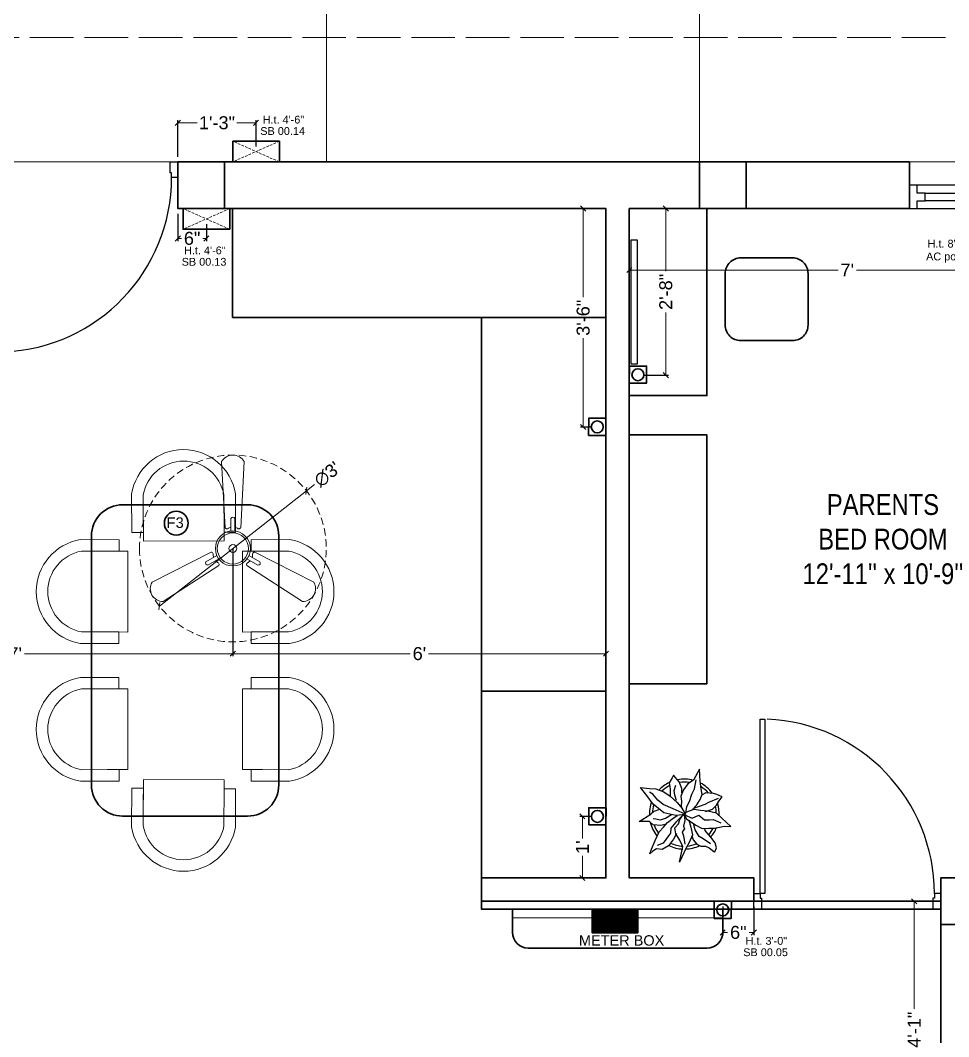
# Model space of a CAD drawing. Header units: millimetres. Extents: x 56222 to 3066687, y -650199 to -121287.
# Drawn here: x 147628.5 to 147807.4, y -178236 to -178040.1 of the extents above; entities that cross this region are included whole.
import ezdxf

# ---------------------------------------------------------------- set-up
doc = ezdxf.new("R2010")
doc.units = ezdxf.units.MM
doc.header["$MEASUREMENT"] = 0
doc.header["$PDMODE"] = 35
for name, pattern in [('ACAD_ISO02W100', [15, 12, -3]), ('DASHED', [0.75, 0.5, -0.25]), ('DASHED2', [0.375, 0.25, -0.125])]:
    doc.linetypes.add(name, pattern=pattern)
doc.layers.get('Defpoints').update_dxf_attribs({"color": 220})
for name, color, linetype in [('AR DOOR', 40, 'Continuous'), ('AR ELE-5', 134, 'Continuous'), ('str coll', 6, 'Continuous')]:
    doc.layers.add(name, color=color, linetype=linetype)
for name, color, linetype, lineweight in [('COLUMN', 1, 'Continuous', 30), ('dim05', 1, 'Continuous', 13), ('el', 7, 'Continuous', 20), ('ELEC-wires', 1, 'DASHED2', 13), ('Electrical', 84, 'Continuous', 30), ('FIRST FLOOR ( TEXT )', 7, 'Continuous', 9), ('FURNITURE', 32, 'Continuous', 9), ('GROUND FLOOR', 7, 'Continuous', 9), ('GROUND FLOOR  ( PLINE )', 251, 'Continuous', 30), ('wall', 7, 'Continuous', 30), ('XX~SLAB ( BEAM )~ ( DIM )', 7, 'Continuous', 9)]:
    doc.layers.add(name, color=color, linetype=linetype, lineweight=lineweight)
doc.layers.add('PDF_INT-ELEC SWITCH BOARD', color=7, linetype='Continuous', true_color=0x00751d)
doc.layers.add('XX~SLAB ( PLINE )', color=251, linetype='Continuous', plot=False)
doc.styles.add('Arial', font='arial.ttf')
doc.styles.add('KATHA', font='swissc.ttf')
doc.styles.get("Standard").update_dxf_attribs({"font": 'arial.ttf', "height": 6})
doc.dimstyles.new('ISO-25', dxfattribs={"dimtxt": 2.5, "dimasz": 1, "dimexe": 0.5, "dimexo": 1, "dimtad": 0, "dimdec": 1, "dimlunit": 4, "dimtxsty": 'Standard', "dimblk": 'OBLIQUE', "dimcen": 2.5, "dimclrd": 1, "dimclre": 1, "dimclrt": 5, "dimadec": 0, "dimazin": 0, "dimtfac": 1, "dimtdec": 1, "dimtmove": 0, "dimatfit": 3, "dimfxl": 1, "dimlwd": -1, "dimarcsym": 0})

# ---------------------------------------------------------------- blocks, each defined once
blk = doc.blocks.new('*U150')
for points in [[(-40, 0), (0, 0), (0, 30), (10, 30), (10, 100), (-40, 100)], [(1160, 0), (1120, 0), (1120, 30), (1110, 30), (1110, 100), (1160, 100)], [(0, 0), (0, -1120), (30, -1120), (30, 0)]]:
    blk.add_lwpolyline(points, close=True)
at = {"layer": 'AR ELE-5', "linetype": 'ByBlock', "ltscale": 15}
blk.add_arc((-1.6, 0.7), 1121.6, 272.37301, 359.96526, dxfattribs=at)
blk = doc.blocks.new('SD DSD')
at = {"layer": 'FURNITURE'}
for p, q in [((3348486.7, -514623.32), (3348486.68, -514619.42)), ((3348502.23, -514619.34), (3348502.25, -514623.25)), ((3348486.7, -514623.32), (3348502.25, -514623.25)), ((3348483.69, -514625.26), (3348479.79, -514625.25)), ((3348483.69, -514625.26), (3348483.66, -514640.81)), ((3348505.76, -514625.26), (3348509.66, -514625.25)), ((3348505.76, -514625.26), (3348505.79, -514640.81)), ((3348479.75, -514640.8), (3348483.66, -514640.81)), ((3348509.7, -514640.8), (3348505.79, -514640.81)), ((3348479.75, -514651.77), (3348483.66, -514651.76)), ((3348483.69, -514667.31), (3348483.66, -514651.76)), ((3348505.76, -514667.31), (3348505.79, -514651.76)), ((3348509.7, -514651.77), (3348505.79, -514651.76)), ((3348483.69, -514667.31), (3348479.79, -514667.32)), ((3348505.76, -514667.31), (3348509.66, -514667.32)), ((3348486.7, -514669.25), (3348486.68, -514673.16)), ((3348486.7, -514669.25), (3348502.25, -514669.32)), ((3348502.23, -514673.23), (3348502.25, -514669.32))]:
    blk.add_line(p, q, dxfattribs=at)
at = {"layer": 'FURNITURE', "flags": 128}
for points in [[(3348502.23, -514621.56), (3348504.46, -514621.55), (3348504.42, -514614.17, 0.853613), (3348484.42, -514614.22), (3348484.46, -514621.65), (3348486.68, -514621.64)], [(3348502.22, -514619.34), (3348502.23, -514621.56), (3348502.2, -514614.36, 0.835758), (3348486.65, -514614.39), (3348486.67, -514619.42), (3348486.68, -514621.64)], [(3348481.97, -514640.8), (3348481.97, -514643.02), (3348474.58, -514643.01, -0.853613), (3348474.58, -514623.01), (3348482.01, -514623.02), (3348482.01, -514625.25)], [(3348507.48, -514640.8), (3348507.48, -514643.02), (3348514.87, -514643.01, 0.853613), (3348514.87, -514623.01), (3348507.44, -514623.02), (3348507.44, -514625.25)], [(3348479.75, -514640.79), (3348481.97, -514640.8), (3348474.77, -514640.78, -0.835758), (3348474.76, -514625.23), (3348479.79, -514625.24), (3348482.01, -514625.25)], [(3348509.7, -514640.79), (3348507.48, -514640.8), (3348514.68, -514640.78, 0.835758), (3348514.69, -514625.23), (3348509.66, -514625.24), (3348507.44, -514625.25)], [(3348481.97, -514651.77), (3348481.97, -514649.55), (3348474.58, -514649.57, 0.853613), (3348474.58, -514669.57), (3348482.01, -514669.55), (3348482.01, -514667.32)], [(3348507.48, -514651.77), (3348507.48, -514649.55), (3348514.87, -514649.57, -0.853613), (3348514.87, -514669.57), (3348507.44, -514669.55), (3348507.44, -514667.32)], [(3348479.75, -514651.78), (3348481.97, -514651.77), (3348474.77, -514651.79, 0.835758), (3348474.76, -514667.34), (3348479.79, -514667.33), (3348482.01, -514667.33)], [(3348509.7, -514651.78), (3348507.48, -514651.77), (3348514.68, -514651.79, -0.835758), (3348514.69, -514667.34), (3348509.66, -514667.33), (3348507.44, -514667.33)], [(3348502.23, -514671.01), (3348504.46, -514671.02), (3348504.42, -514678.4, -0.853613), (3348484.42, -514678.36), (3348484.46, -514670.92), (3348486.68, -514670.93)], [(3348502.22, -514673.23), (3348502.23, -514671.01), (3348502.2, -514678.21, -0.835758), (3348486.65, -514678.18), (3348486.67, -514673.16), (3348486.68, -514670.93)]]:
    blk.add_lwpolyline(points, format="xyb", dxfattribs=at)
at = {"layer": 'FURNITURE', "lineweight": 30}
blk.add_lwpolyline([(3348506.78, -514676.29), (3348482.68, -514676.29, -0.414214), (3348476.68, -514670.29), (3348476.68, -514622.29, -0.414214), (3348482.68, -514616.29), (3348506.78, -514616.29, -0.414214), (3348512.78, -514622.29), (3348512.78, -514670.29, -0.414214)], format="xyb", close=True, dxfattribs=at)
blk = doc.blocks.new('ARPLS010')
at = {"linetype": 'ByBlock'}
for p, q in [((0.121, 0.605), (-0.013, 0.459)), ((0.179, 0.666), (0.121, 0.605)), ((0.174, 0.573), (0.179, 0.666)), ((-0.278, 0.467), (-0.295, 0.42)), ((-0.248, 0.54), (-0.278, 0.467)), ((-0.182, 0.493), (-0.248, 0.54)), ((-0.222, 0.484), (-0.164, 0.347)), ((-0.125, 0.459), (-0.182, 0.493)), ((-0.072, 0.404), (-0.125, 0.459)), ((-0.013, 0.459), (-0.044, 0.336)), ((0.077, 0.412), (0.091, 0.447)), ((0.091, 0.447), (0.125, 0.522)), ((0.2, 0.432), (0.174, 0.573)), ((0.409, 0.44), (0.33, 0.38)), ((0.484, 0.459), (0.409, 0.44)), ((0.542, 0.434), (0.484, 0.459)), ((-0.295, 0.42), (-0.302, 0.309)), ((-0.302, 0.309), (-0.276, 0.258)), ((-0.164, 0.347), (-0.139, 0.295)), ((-0.139, 0.295), (-0.08, 0.131)), ((-0.038, 0.302), (-0.072, 0.404)), ((-0.044, 0.336), (-0.049, 0.232)), ((0.082, 0.358), (0.077, 0.412)), ((0.08, 0.288), (0.082, 0.358)), ((0.203, 0.352), (0.2, 0.432)), ((0.204, 0.254), (0.203, 0.352)), ((0.252, 0.313), (0.216, 0.287)), ((0.33, 0.38), (0.252, 0.313)), ((0.425, 0.373), (0.356, 0.269)), ((0.459, 0.303), (0.485, 0.354)), ((0.459, 0.236), (0.459, 0.303)), ((0.485, 0.354), (0.533, 0.42)), ((0.533, 0.42), (0.542, 0.434)), ((-0.469, 0.226), (-0.643, 0.216)), ((-0.643, 0.216), (-0.485, 0.134)), ((-0.359, 0.148), (-0.49, 0.172)), ((-0.362, 0.24), (-0.469, 0.226)), ((-0.278, 0.254), (-0.362, 0.24)), ((-0.287, 0.106), (-0.359, 0.148)), ((-0.21, 0.227), (-0.278, 0.254)), ((-0.132, 0.18), (-0.21, 0.227)), ((-0.063, 0.111), (-0.132, 0.18)), ((-0.049, 0.232), (-0.065, 0.135)), ((0.015, 0.209), (0.08, 0.288)), ((0.056, 0.114), (0.015, 0.209)), ((0.068, 0.032), (0.16, 0.165)), ((0.227, 0.157), (0.132, 0.131)), ((0.16, 0.165), (0.204, 0.254)), ((0.318, 0.213), (0.227, 0.157)), ((0.356, 0.269), (0.318, 0.213)), ((0.368, 0.128), (0.432, 0.176)), ((0.432, 0.176), (0.459, 0.236)), ((-0.485, 0.134), (-0.433, 0.051)), ((-0.433, 0.051), (-0.349, -0.011)), ((-0.18, 0.073), (-0.287, 0.106)), ((-0.111, 0.036), (-0.18, 0.073)), ((-0.013, 0.022), (-0.111, 0.036)), ((-0.084, -0.034), (0.007, 0.018)), ((0.003, 0.011), (-0.076, -0.16)), ((-0.065, 0.135), (-0.024, 0.018)), ((-0.024, 0.018), (0.009, 0.005)), ((0.006, -0.002), (0.068, 0.032)), ((0.007, 0.018), (0.02, -0.121)), ((0.009, 0.005), (0.056, 0.114)), ((0.017, -0.002), (0.091, 0.009)), ((0.088, 0.065), (0.187, 0.091)), ((0.091, 0.009), (0.173, -0.011)), ((0.173, -0.011), (0.212, 0.004)), ((0.187, 0.091), (0.297, 0.116)), ((0.212, 0.004), (0.252, -0.03)), ((0.297, 0.116), (0.408, 0.071)), ((0.309, 0.109), (0.368, 0.128)), ((0.309, -0.01), (0.43, 0.006)), ((0.408, 0.071), (0.482, 0.024)), ((0.482, 0.024), (0.689, -0.072)), ((-0.464, -0.073), (-0.558, -0.152)), ((-0.366, -0.036), (-0.464, -0.073)), ((-0.336, -0.142), (-0.413, -0.121)), ((-0.306, -0.033), (-0.366, -0.036)), ((-0.349, -0.011), (-0.256, -0.05)), ((-0.269, -0.135), (-0.336, -0.142)), ((-0.193, -0.113), (-0.269, -0.135)), ((-0.259, -0.2), (-0.168, -0.1)), ((-0.256, -0.05), (-0.185, -0.038)), ((-0.185, -0.038), (-0.114, -0.046)), ((-0.168, -0.1), (-0.084, -0.034)), ((-0.114, -0.046), (-0.093, -0.036)), ((0.02, -0.121), (-0.017, -0.291)), ((0.01, -0.014), (0.017, -0.002)), ((0.078, -0.064), (0.01, -0.014)), ((0.016, -0.023), (0.116, -0.122)), ((0.07, -0.179), (0.018, -0.1)), ((0.138, -0.083), (0.078, -0.064)), ((0.116, -0.122), (0.201, -0.195)), ((0.197, -0.135), (0.138, -0.083)), ((0.283, -0.123), (0.197, -0.135)), ((0.252, -0.03), (0.309, -0.01)), ((0.277, -0.114), (0.357, -0.156)), ((0.37, -0.064), (0.283, -0.123)), ((0.462, -0.021), (0.37, -0.064)), ((0.689, -0.072), (0.462, -0.021)), ((-0.558, -0.152), (-0.517, -0.172)), ((-0.517, -0.172), (-0.447, -0.216)), ((-0.447, -0.216), (-0.363, -0.202)), ((-0.363, -0.202), (-0.263, -0.2)), ((-0.363, -0.408), (-0.318, -0.29)), ((-0.318, -0.29), (-0.259, -0.2)), ((-0.076, -0.16), (-0.138, -0.304)), ((0.059, -0.27), (0.005, -0.185)), ((0.08, -0.342), (0.059, -0.27)), ((0.121, -0.239), (0.07, -0.179)), ((0.184, -0.299), (0.121, -0.239)), ((0.141, -0.261), (0.16, -0.336)), ((0.201, -0.195), (0.272, -0.198)), ((0.272, -0.198), (0.311, -0.225)), ((0.311, -0.225), (0.415, -0.304)), ((0.357, -0.156), (0.455, -0.226)), ((0.455, -0.226), (0.503, -0.317)), ((-0.368, -0.496), (-0.363, -0.408)), ((-0.199, -0.38), (-0.287, -0.45)), ((-0.138, -0.304), (-0.199, -0.38)), ((-0.017, -0.291), (-0.141, -0.446)), ((-0.042, -0.432), (-0.071, -0.352)), ((0.002, -0.48), (-0.042, -0.432)), ((0.064, -0.446), (0.066, -0.407)), ((0.066, -0.407), (0.08, -0.342)), ((0.16, -0.336), (0.15, -0.445)), ((0.252, -0.362), (0.184, -0.299)), ((0.376, -0.416), (0.252, -0.362)), ((0.502, -0.472), (0.376, -0.416)), ((0.415, -0.304), (0.447, -0.388)), ((0.503, -0.317), (0.494, -0.398)), ((0.494, -0.398), (0.528, -0.452)), ((-0.382, -0.625), (-0.368, -0.496)), ((-0.269, -0.533), (-0.382, -0.625)), ((-0.287, -0.45), (-0.314, -0.498)), ((-0.141, -0.446), (-0.269, -0.533)), ((0.104, -0.646), (0.002, -0.48)), ((0.106, -0.5), (0.104, -0.646)), ((0.15, -0.445), (0.106, -0.5)), ((0.567, -0.494), (0.502, -0.472)), ((0.528, -0.452), (0.567, -0.494))]:
    blk.add_line(p, q, dxfattribs=at)
for radius, start, end in [(0.5, 87.2367, 107.9154), (0.458, 91.6596, 104.0784), (0.5, 49.0791, 67.0324), (0.5, 126.2799, 152.7042), (0.458, 130.7647, 148.9789), (0.458, 49.8461, 63.9764), (0.458, 5.0517, 21.9108), (0.5, 1.3782, 25.7565), (0.5, 164.9216, 191.0302), (0.458, 169.9629, 188.6517), (0.458, 334.5625, 357.1532), (0.5, 333.6991, 357.5577), (0.5, 205.1623, 226.3204), (0.458, 207.232, 224.0819), (0.5, 283.5324, 308.8712), (0.458, 289.266, 306.1107), (0.5, 249.553, 272.4234), (0.458, 252.8522, 267.711)]:
    blk.add_arc((0, 0), radius, start, end, dxfattribs=at)
blk = doc.blocks.new('*U20')
for points in [[(0, 0), (0, 1120), (30, 1120), (30, 0)], [(-40, 0), (0, 0), (0, -30), (10, -30), (10, -100), (-40, -100)], [(1160, 0), (1120, 0), (1120, -30), (1110, -30), (1110, -100), (1160, -100)]]:
    blk.add_lwpolyline(points, close=True)
at = {"layer": 'AR ELE-5', "linetype": 'ByBlock', "ltscale": 15}
blk.add_arc((-1.6, -0.7), 1121.6, 0.03474, 87.62699, dxfattribs=at)
blk = doc.blocks.new('6616')
at = {"color": 242, "linetype": 'DASHED', "true_color": 0xcd2027}
for p, q in [((386784.79, -36915.77), (386775.78, -36911.78)), ((386784.79, -36911.78), (386775.78, -36915.77))]:
    blk.add_line(p, q, dxfattribs=at)
at = {"layer": 'ELEC-wires', "color": 5, "linetype": 'ByBlock', "lineweight": 30, "ltscale": 4}
blk.add_lwpolyline([(386775.78, -36911.78), (386784.79, -36911.78), (386784.79, -36915.77), (386775.78, -36915.77)], close=True, dxfattribs=at)
blk = doc.blocks.new('fan')
at = {"layer": 'Electrical', "lineweight": 15, "ltscale": 20}
for p, q in [((3300835.29, -509900.78), (3300836.47, -509923.43)), ((3300841.81, -509923.43), (3300842.99, -509900.78)), ((3300838.47, -509924.57), (3300838.47, -509920.25)), ((3300839.81, -509920.28), (3300839.81, -509924.57)), ((3300831.66, -509931.77), (3300811.45, -509942.07)), ((3300866.83, -509942.07), (3300846.62, -509931.77)), ((3300829.93, -509935.08), (3300833.64, -509932.93)), ((3300834.31, -509934.09), (3300830.57, -509936.25)), ((3300847.68, -509936.23), (3300843.97, -509934.09)), ((3300844.64, -509932.93), (3300848.38, -509935.09)), ((3300815.3, -509948.74), (3300834.33, -509936.39)), ((3300843.95, -509936.39), (3300862.98, -509948.74))]:
    blk.add_line(p, q, dxfattribs=at)
at = {"layer": 'Electrical', "linetype": 'DASHED', "lineweight": 15, "ltscale": 5}
blk.add_circle((3300839.14, -509930.53), 32, dxfattribs=at)
at = {"layer": 'Electrical', "lineweight": 15, "ltscale": 20}
for centre, major_axis, start_param, end_param in [((3300839.14, -509902.94), (3.12, 3.12), -0.272136, 1.842967), ((3300839.13, -509920.5), (0.501, 0.501), -0.465536, 1.983618), ((3300839.14, -509930.53), (4.24, -4.24), 3.14161, 9.424795), ((3300839.14, -509930.53), (3.77, -3.77), 1.749190548672175e-05, 6.283202799085073), ((3300837.1, -509923.08), (0.51, 0.51), 2.863014, 4.257784), ((3300839.14, -509926.42), (2.27, -2.27), 2.565057, 2.951308), ((3300839.14, -509926.42), (2.27, 2.27), 0.19032, 0.57657), ((3300841.18, -509923.08), (0.51, -0.51), 5.167028, 6.561799), ((3300839.14, -509930.53), (0.943, 0.943), 1.570814, 7.853999), ((3300831.67, -509932.49), (0.51, -0.51), 0.978238, 2.373008), ((3300835.59, -509932.58), (2.27, -2.27), 3.855511, 4.241762), ((3300842.69, -509932.58), (2.27, 2.27), 5.183051, 5.569301), ((3300846.61, -509932.49), (0.51, -0.51), 2.339416, 3.734186), ((3300830.46, -509935.55), (0.501, -0.501), 3.199655, 5.648809), ((3300835.59, -509932.58), (2.27, -2.27), 4.659452, 5.045703), ((3300833.71, -509936.02), (0.51, 0.51), -1.325776, 0.068994), ((3300844.57, -509936.02), (0.51, -0.51), 3.072633, 4.467404), ((3300842.69, -509932.58), (2.27, 2.27), 4.37911, 4.765361), ((3300847.83, -509935.54), (0.501, 0.501), 3.723254, 6.172408), ((3300815.25, -509944.32), (3.12, -3.12), 3.393055, 5.508159), ((3300863.03, -509944.32), (3.12, -3.12), 5.48745, 7.602554)]:
    blk.add_ellipse(centre, major_axis=major_axis, ratio=1, start_param=start_param, end_param=end_param, dxfattribs=at)
blk = doc.blocks.new('_Oblique')
at = {"layer": 'wall', "color": 0, "lineweight": -2}
blk.add_line((-0.5, -0.5), (0.5, 0.5), dxfattribs=at)
blk = doc.blocks.new('*D363')
at = {"layer": 'Defpoints', "color": 0, "lineweight": 30, "transparency": 16777216}
for p in [(147747.55, -178076.36), (147752.93, -178076.36), (147747.55, -178108.48)]:
    blk.add_point(p, dxfattribs=at)
at = {"layer": 'dim05', "color": 1, "linetype": 'Continuous', "lineweight": -2, "transparency": 16777216}
for p, q in [((147748.55, -178076.36), (147753.43, -178076.36)), ((147748.55, -178108.48), (147753.43, -178108.48))]:
    blk.add_line(p, q, dxfattribs=at)
at = {"layer": 'dim05', "color": 1, "linetype": 'Continuous', "transparency": 16777216}
for p, q in [((147752.93, -178076.36), (147752.93, -178088.45)), ((147752.93, -178108.48), (147752.93, -178096.39))]:
    blk.add_line(p, q, dxfattribs=at)
at = {"layer": 'dim05', "color": 1, "transparency": 16777216}
for p, rotation in [((147752.93, -178076.36), 90), ((147752.93, -178108.48), 270)]:
    blk.add_blockref('_Oblique', p, dxfattribs=dict(at, rotation=rotation))
at = {"layer": 'dim05', "color": 5, "lineweight": 25, "transparency": 16777216, "insert": (147752.93, -178092.42), "char_height": 2.5, "attachment_point": 5, "rotation": 90, "style": 'Arial'}
blk.add_mtext('2\'-8"', dxfattribs=at)
blk = doc.blocks.new('*D394')
at = {"layer": 'Defpoints', "color": 0, "lineweight": 30, "transparency": 16777216}
for p in [(147658.89, -178076.37), (147664.39, -178078.36), (147658.89, -178082.11)]:
    blk.add_point(p, dxfattribs=at)
at = {"layer": 'dim05', "color": 1, "linetype": 'Continuous', "lineweight": -2, "transparency": 16777216}
for p, q in [((147658.89, -178077.37), (147658.89, -178082.61)), ((147664.39, -178079.36), (147664.39, -178082.61))]:
    blk.add_line(p, q, dxfattribs=at)
at = {"layer": 'dim05', "color": 1, "linetype": 'Continuous', "transparency": 16777216}
for p, q in [((147658.89, -178082.11), (147659.57, -178082.11)), ((147664.39, -178082.11), (147663.71, -178082.11))]:
    blk.add_line(p, q, dxfattribs=at)
at = {"layer": 'dim05', "color": 1, "transparency": 16777216, "rotation": 180}
blk.add_blockref('_Oblique', (147658.89, -178082.11), dxfattribs=at)
at = {"layer": 'dim05', "color": 1, "transparency": 16777216}
blk.add_blockref('_Oblique', (147664.39, -178082.11), dxfattribs=at)
at = {"layer": 'dim05', "color": 5, "lineweight": 25, "transparency": 16777216, "insert": (147661.64, -178082.11), "char_height": 2.5, "attachment_point": 5, "style": 'Arial'}
blk.add_mtext('6"', dxfattribs=at)
blk = doc.blocks.new('*D454')
at = {"layer": 'Defpoints', "color": 0, "lineweight": 30, "transparency": 16777216}
for p in [(147585.59, -178140.86), (147669.49, -178140.86), (147669.49, -178162.14)]:
    blk.add_point(p, dxfattribs=at)
at = {"layer": 'dim05', "color": 1, "linetype": 'Continuous', "lineweight": -2, "transparency": 16777216}
for p, q in [((147585.59, -178141.86), (147585.59, -178162.64)), ((147669.49, -178141.86), (147669.49, -178162.64))]:
    blk.add_line(p, q, dxfattribs=at)
at = {"layer": 'dim05', "color": 1, "linetype": 'Continuous', "transparency": 16777216}
for p, q in [((147585.59, -178162.14), (147625.78, -178162.14)), ((147669.49, -178162.14), (147629.31, -178162.14))]:
    blk.add_line(p, q, dxfattribs=at)
at = {"layer": 'dim05', "color": 1, "transparency": 16777216, "rotation": 180}
blk.add_blockref('_Oblique', (147585.59, -178162.14), dxfattribs=at)
at = {"layer": 'dim05', "color": 1, "transparency": 16777216}
blk.add_blockref('_Oblique', (147669.49, -178162.14), dxfattribs=at)
at = {"layer": 'dim05', "color": 5, "lineweight": 25, "transparency": 16777216, "insert": (147627.54, -178162.14), "char_height": 2.5, "attachment_point": 5, "style": 'Arial'}
blk.add_mtext("7'", dxfattribs=at)
blk = doc.blocks.new('*D455')
at = {"layer": 'Defpoints', "color": 0, "lineweight": 30, "transparency": 16777216}
for p in [(147669.49, -178140.86), (147741.39, -178140.86), (147741.39, -178162.14)]:
    blk.add_point(p, dxfattribs=at)
at = {"layer": 'dim05', "color": 1, "linetype": 'Continuous', "lineweight": -2, "transparency": 16777216}
for p, q in [((147669.49, -178141.86), (147669.49, -178162.64)), ((147741.39, -178141.86), (147741.39, -178162.64))]:
    blk.add_line(p, q, dxfattribs=at)
at = {"layer": 'dim05', "color": 1, "linetype": 'Continuous', "transparency": 16777216}
for p, q in [((147669.49, -178162.14), (147703.66, -178162.14)), ((147741.39, -178162.14), (147707.22, -178162.14))]:
    blk.add_line(p, q, dxfattribs=at)
at = {"layer": 'dim05', "color": 1, "transparency": 16777216, "rotation": 180}
blk.add_blockref('_Oblique', (147669.49, -178162.14), dxfattribs=at)
at = {"layer": 'dim05', "color": 1, "transparency": 16777216}
blk.add_blockref('_Oblique', (147741.39, -178162.14), dxfattribs=at)
at = {"layer": 'dim05', "color": 5, "lineweight": 25, "transparency": 16777216, "insert": (147705.44, -178162.14), "char_height": 2.5, "attachment_point": 5, "style": 'Arial'}
blk.add_mtext("6'", dxfattribs=at)
blk = doc.blocks.new('*D459')
at = {"layer": 'Defpoints', "color": 0, "lineweight": 30, "transparency": 16777216}
for p in [(147683.65, -178130.75), (147655.33, -178152.98)]:
    blk.add_point(p, dxfattribs=at)
at = {"layer": 'dim05', "color": 1, "linetype": 'Continuous', "transparency": 16777216}
for p in [(147655.33, -178152.98), (147685.22, -178129.51)]:
    blk.add_line(p, (147683.65, -178130.75), dxfattribs=at)
at = {"layer": 'dim05', "color": 1, "transparency": 16777216}
for p, rotation in [((147683.65, -178130.75), 218.1354486598704), ((147655.33, -178152.98), 38.13544865987041)]:
    blk.add_blockref('_Oblique', p, dxfattribs=dict(at, rotation=rotation))
at = {"layer": 'dim05', "color": 5, "lineweight": 25, "transparency": 16777216, "insert": (147687.69, -178127.58), "char_height": 2.5, "attachment_point": 5, "rotation": 38.1354, "style": 'Arial'}
blk.add_mtext("∅3'", dxfattribs=at)
blk = doc.blocks.new('*D460')
at = {"layer": 'Defpoints', "color": 0, "lineweight": 30, "transparency": 16777216}
for p in [(147673.96, -178059.83), (147673.96, -178065.37), (147658.89, -178067.36)]:
    blk.add_point(p, dxfattribs=at)
at = {"layer": 'dim05', "color": 1, "linetype": 'Continuous', "lineweight": -2, "transparency": 16777216}
for p, q in [((147658.89, -178066.36), (147658.89, -178059.33)), ((147673.96, -178064.37), (147673.96, -178059.33))]:
    blk.add_line(p, q, dxfattribs=at)
at = {"layer": 'dim05', "color": 1, "linetype": 'Continuous', "transparency": 16777216}
for p, q in [((147658.89, -178059.83), (147662.6, -178059.83)), ((147673.96, -178059.83), (147670.26, -178059.83))]:
    blk.add_line(p, q, dxfattribs=at)
at = {"layer": 'dim05', "color": 1, "transparency": 16777216, "rotation": 180}
blk.add_blockref('_Oblique', (147658.89, -178059.83), dxfattribs=at)
at = {"layer": 'dim05', "color": 1, "transparency": 16777216}
blk.add_blockref('_Oblique', (147673.96, -178059.83), dxfattribs=at)
at = {"layer": 'dim05', "color": 5, "lineweight": 25, "transparency": 16777216, "insert": (147666.43, -178059.83), "char_height": 2.5, "attachment_point": 5, "style": 'Arial'}
blk.add_mtext('1\'-3"', dxfattribs=at)
blk = doc.blocks.new('*D463')
at = {"layer": 'Defpoints', "color": 0, "lineweight": 30, "transparency": 16777216}
for p in [(147763.89, -178209.86), (147769.89, -178209.86), (147769.89, -178215.87)]:
    blk.add_point(p, dxfattribs=at)
at = {"layer": 'dim05', "color": 1, "linetype": 'Continuous', "lineweight": -2, "transparency": 16777216}
for p, q in [((147763.89, -178210.86), (147763.89, -178216.37)), ((147769.89, -178210.86), (147769.89, -178216.37))]:
    blk.add_line(p, q, dxfattribs=at)
at = {"layer": 'dim05', "color": 1, "linetype": 'Continuous', "transparency": 16777216}
for p, q in [((147763.89, -178215.87), (147764.82, -178215.87)), ((147769.89, -178215.87), (147768.96, -178215.87))]:
    blk.add_line(p, q, dxfattribs=at)
at = {"layer": 'dim05', "color": 1, "transparency": 16777216, "rotation": 180}
blk.add_blockref('_Oblique', (147763.89, -178215.87), dxfattribs=at)
at = {"layer": 'dim05', "color": 1, "transparency": 16777216}
blk.add_blockref('_Oblique', (147769.89, -178215.87), dxfattribs=at)
at = {"layer": 'dim05', "color": 5, "lineweight": 25, "transparency": 16777216, "insert": (147766.89, -178215.87), "char_height": 2.5, "attachment_point": 5, "style": 'Arial'}
blk.add_mtext('6"', dxfattribs=at)
blk = doc.blocks.new('*D474')
at = {"layer": 'Defpoints', "color": 0, "lineweight": 30, "transparency": 16777216}
for p in [(147737, -178076.36), (147741.39, -178076.36), (147739.56, -178118.46)]:
    blk.add_point(p, dxfattribs=at)
at = {"layer": 'dim05', "color": 1, "linetype": 'Continuous', "lineweight": -2, "transparency": 16777216}
for p, q in [((147740.39, -178076.36), (147736.5, -178076.36)), ((147738.56, -178118.46), (147736.5, -178118.46))]:
    blk.add_line(p, q, dxfattribs=at)
at = {"layer": 'dim05', "color": 1, "linetype": 'Continuous', "transparency": 16777216}
for p, q in [((147737, -178076.36), (147737, -178093.46)), ((147737, -178118.46), (147737, -178101.36))]:
    blk.add_line(p, q, dxfattribs=at)
at = {"layer": 'dim05', "color": 1, "transparency": 16777216}
for p, rotation in [((147737, -178076.36), 90), ((147737, -178118.46), 270)]:
    blk.add_blockref('_Oblique', p, dxfattribs=dict(at, rotation=rotation))
at = {"layer": 'dim05', "color": 5, "lineweight": 25, "transparency": 16777216, "insert": (147737, -178097.41), "char_height": 2.5, "attachment_point": 5, "rotation": 90, "style": 'Arial'}
blk.add_mtext('3\'-6"', dxfattribs=at)
blk = doc.blocks.new('*D475')
at = {"layer": 'Defpoints', "color": 0, "lineweight": 30, "transparency": 16777216}
for p in [(147739.74, -178193.5), (147736.85, -178205.36), (147739.73, -178205.36)]:
    blk.add_point(p, dxfattribs=at)
at = {"layer": 'dim05', "color": 1, "linetype": 'Continuous', "lineweight": -2, "transparency": 16777216}
for p, q in [((147738.74, -178193.5), (147736.35, -178193.5)), ((147738.73, -178205.36), (147736.35, -178205.36))]:
    blk.add_line(p, q, dxfattribs=at)
at = {"layer": 'dim05', "color": 1, "linetype": 'Continuous', "transparency": 16777216}
for p, q in [((147736.85, -178193.5), (147736.85, -178197.77)), ((147736.85, -178205.36), (147736.85, -178201.09))]:
    blk.add_line(p, q, dxfattribs=at)
at = {"layer": 'dim05', "color": 1, "transparency": 16777216}
for p, rotation in [((147736.85, -178193.5), 90), ((147736.85, -178205.36), 270)]:
    blk.add_blockref('_Oblique', p, dxfattribs=dict(at, rotation=rotation))
at = {"layer": 'dim05', "color": 5, "lineweight": 25, "transparency": 16777216, "insert": (147736.85, -178199.43), "char_height": 2.5, "attachment_point": 5, "rotation": 90, "style": 'Arial'}
blk.add_mtext("1'", dxfattribs=at)
blk = doc.blocks.new('*D479')
at = {"layer": 'Defpoints', "color": 0, "lineweight": 30, "transparency": 16777216}
for p in [(147805.89, -178209.86), (147800.77, -178259.36), (147805.89, -178259.36)]:
    blk.add_point(p, dxfattribs=at)
at = {"layer": 'dim05', "color": 1, "linetype": 'Continuous', "lineweight": -2, "transparency": 16777216}
for p, q in [((147804.89, -178209.86), (147800.27, -178209.86)), ((147804.89, -178259.36), (147800.27, -178259.36))]:
    blk.add_line(p, q, dxfattribs=at)
at = {"layer": 'dim05', "color": 1, "linetype": 'Continuous', "transparency": 16777216}
for p, q in [((147800.77, -178209.86), (147800.77, -178230.61)), ((147800.77, -178259.36), (147800.77, -178238.61))]:
    blk.add_line(p, q, dxfattribs=at)
at = {"layer": 'dim05', "color": 1, "transparency": 16777216}
for p, rotation in [((147800.77, -178209.86), 90), ((147800.77, -178259.36), 270)]:
    blk.add_blockref('_Oblique', p, dxfattribs=dict(at, rotation=rotation))
at = {"layer": 'dim05', "color": 5, "lineweight": 25, "transparency": 16777216, "insert": (147800.77, -178234.61), "char_height": 2.5, "attachment_point": 5, "rotation": 90, "style": 'Arial'}
blk.add_mtext('4\'-1"', dxfattribs=at)
blk = doc.blocks.new('*D856')
at = {"layer": 'Defpoints', "color": 0, "lineweight": 30, "transparency": 16777216}
for p in [(147745.89, -178080.9), (147829.89, -178086.36), (147829.89, -178088.2)]:
    blk.add_point(p, dxfattribs=at)
at = {"layer": 'dim05', "color": 1, "linetype": 'Continuous', "lineweight": -2, "transparency": 16777216}
for p, q in [((147745.89, -178081.9), (147745.89, -178088.7)), ((147829.89, -178087.36), (147829.89, -178088.7))]:
    blk.add_line(p, q, dxfattribs=at)
at = {"layer": 'dim05', "color": 1, "linetype": 'Continuous', "transparency": 16777216}
for p, q in [((147745.89, -178088.2), (147786.13, -178088.2)), ((147829.89, -178088.2), (147789.66, -178088.2))]:
    blk.add_line(p, q, dxfattribs=at)
at = {"layer": 'dim05', "color": 1, "transparency": 16777216, "rotation": 180}
blk.add_blockref('_Oblique', (147745.89, -178088.2), dxfattribs=at)
at = {"layer": 'dim05', "color": 1, "transparency": 16777216}
blk.add_blockref('_Oblique', (147829.89, -178088.2), dxfattribs=at)
at = {"layer": 'dim05', "color": 5, "lineweight": 25, "transparency": 16777216, "insert": (147787.89, -178088.2), "char_height": 2.5, "attachment_point": 5, "style": 'Arial'}
blk.add_mtext("7'", dxfattribs=at)

msp = doc.modelspace()

# ---------------------------------------------------------------- hatches: boundary and pattern name
at = {"layer": 'el', "ltscale": 10, "true_color": 0x939598}
h = msp.add_hatch(dxfattribs=at)
h.set_pattern_fill('ANSI31', color=252, scale=0.3)
h.set_pattern_definition([(45, (-3172817.544982, 331932.570316), (-0.0265165042945, 0.0265165042945), [])])
h.paths.add_polyline_path([(147747.516, -178215.912), (147747.516, -178211.364), (147738.701, -178211.364), (147738.701, -178215.912)])

# ---------------------------------------------------------------- linework, layer by layer
at = {"color": 5}
msp.add_lwpolyline([(147746.258, -178082.364), (147747.434, -178082.364), (147747.434, -178106.372), (147746.258, -178106.372)], close=True, dxfattribs=at)
at = {"layer": 'COLUMN'}
for points in [[(147658.891, -178067.364), (147667.891, -178067.364), (147667.891, -178076.364), (147658.891, -178076.364)], [(147759.391, -178067.364), (147768.391, -178067.364), (147768.391, -178076.364), (147759.391, -178076.364)], [(147820.891, -178205.364), (147820.891, -178214.364), (147805.891, -178214.364), (147805.891, -178205.364)]]:
    msp.add_lwpolyline(points, close=True, dxfattribs=at)
at = {"layer": 'FURNITURE', "lineweight": 30}
for p, q in [((147669.391, -178076.364), (147669.391, -178097.364)), ((147669.391, -178097.364), (147741.391, -178097.364)), ((147717.391, -178205.364), (147717.391, -178097.364)), ((147723.391, -178211.364), (147723.391, -178215.864)), ((147763.891, -178215.864), (147763.891, -178211.364)), ((147726.391, -178218.864), (147760.891, -178218.864))]:
    msp.add_line(p, q, dxfattribs=at)
for points in [[(147745.891, -178076.364), (147760.832, -178076.364), (147760.832, -178112.39), (147745.891, -178112.39)], [(147745.891, -178119.982), (147760.832, -178119.982), (147760.832, -178167.951), (147745.891, -178167.951)], [(147717.391, -178205.364), (147741.391, -178205.364), (147741.391, -178169.363), (147717.391, -178169.363)], [(147717.391, -178209.864), (147805.891, -178209.864), (147805.891, -178211.364), (147717.391, -178211.364)]]:
    msp.add_lwpolyline(points, close=True, dxfattribs=at)
msp.add_lwpolyline([(147767.368, -178085.855), (147777.336, -178085.855, -0.4142136), (147780.336, -178088.855), (147780.336, -178098.811, -0.4142136), (147777.336, -178101.811), (147767.368, -178101.811, -0.4142136), (147764.368, -178098.811), (147764.368, -178088.855, -0.4142136)], format="xyb", close=True, dxfattribs=at)
at = {"layer": 'FURNITURE', "lineweight": 5}
msp.add_lwpolyline([(147723.391, -178211.364), (147763.891, -178211.364), (147763.891, -178213.076), (147723.391, -178213.076)], close=True, dxfattribs=at)
at = {"layer": 'FURNITURE', "color": 1, "lineweight": 30, "ltscale": 4}
msp.add_circle((147658.586, -178136.986), 2.291, dxfattribs=at)
at = {"layer": 'FURNITURE', "lineweight": 30}
for centre, start, end in [((147726.391, -178215.864), 180, 270), ((147760.891, -178215.864), 270, 360)]:
    msp.add_arc(centre, 3, start, end, dxfattribs=at)
at = {"layer": 'GROUND FLOOR'}
for p, q in [((147904.891, -178067.364), (147504.391, -178067.364)), ((147658.891, -178067.364), (147658.891, -178076.364)), ((147667.891, -178067.364), (147667.891, -178076.364)), ((147799.891, -178067.364), (147799.891, -178076.364)), ((147741.391, -178076.364), (147658.891, -178076.364)), ((147741.391, -178076.364), (147741.391, -178205.364)), ((147895.891, -178076.364), (147745.891, -178076.364)), ((147745.891, -178076.364), (147745.891, -178205.364)), ((147741.391, -178205.364), (147717.391, -178205.364)), ((147717.391, -178209.864), (147717.391, -178205.364)), ((147745.891, -178205.364), (147763.891, -178205.364)), ((147805.891, -178205.364), (147805.891, -178359.864)), ((147834.391, -178205.364), (147805.891, -178205.364)), ((147763.891, -178209.864), (147717.391, -178209.864))]:
    msp.add_line(p, q, dxfattribs=at)
at = {"layer": 'GROUND FLOOR', "linetype": 'ACAD_ISO02W100', "ltscale": 0.7}
msp.add_lwpolyline([(147504.391, -178043.364), (147900.391, -178043.364)], dxfattribs=at)
at = {"layer": 'GROUND FLOOR  ( PLINE )'}
msp.add_lwpolyline([(147667.891, -178067.364), (147799.891, -178067.364), (147799.891, -178076.364), (147745.891, -178076.364), (147745.891, -178205.364), (147769.891, -178205.364), (147769.891, -178209.864), (147717.391, -178209.864), (147717.391, -178205.364), (147741.391, -178205.364), (147741.391, -178076.364), (147667.891, -178076.364)], close=True, dxfattribs=at)
msp.add_lwpolyline([(147810.391, -178337.364), (147838.886, -178337.364), (147838.886, -178341.864), (147810.391, -178341.864), (147810.391, -178359.864), (147805.891, -178359.864), (147805.891, -178205.364), (147834.391, -178205.364), (147834.391, -178209.864), (147820.891, -178209.864)], dxfattribs=at)
at = {"layer": 'PDF_INT-ELEC SWITCH BOARD', "color": 40, "lineweight": 30, "true_color": 0xffc61a}
msp.add_line((147738.701, -178211.364), (147747.516, -178215.912), dxfattribs=at)
msp.add_lwpolyline([(147747.516, -178215.912), (147747.516, -178211.364), (147738.701, -178211.364), (147738.701, -178215.912)], close=True, dxfattribs=at)
at = {"layer": 'XX~SLAB ( BEAM )~ ( DIM )'}
msp.add_line((147769.891, -178209.864), (147769.891, -178211.364), dxfattribs=at)
msp.add_lwpolyline([(147759.391, -178067.364), (147687.511, -178067.364), (147687.511, -178014.114), (147759.391, -178014.114)], close=True, dxfattribs=at)
at = {"layer": 'XX~SLAB ( BEAM )~ ( DIM )', "color": 6, "lineweight": 30}
for points in [[(147745.883, -178110.039), (147749.201, -178110.039), (147749.219, -178106.729), (147745.9, -178106.729)], [(147738.048, -178120.084), (147741.367, -178120.084), (147741.384, -178116.774), (147738.065, -178116.774)], [(147738.064, -178195.154), (147741.383, -178195.154), (147741.4, -178191.844), (147738.082, -178191.844)], [(147762.215, -178213.174), (147765.534, -178213.174), (147765.551, -178209.864), (147762.232, -178209.864)]]:
    msp.add_lwpolyline(points, close=True, dxfattribs=at)
for centre in [(147747.555, -178108.384), (147739.72, -178118.429), (147739.737, -178193.499), (147763.887, -178211.519)]:
    msp.add_circle(centre, 1.155, dxfattribs=at)
at = {"layer": 'XX~SLAB ( PLINE )'}
msp.add_lwpolyline([(147859.891, -178071.864), (147858.391, -178071.864), (147858.391, -178073.364), (147856.891, -178073.364), (147856.891, -178074.864), (147802.891, -178074.864), (147802.891, -178073.364), (147801.391, -178073.364), (147801.391, -178071.864), (147799.891, -178071.864), (147799.891, -178076.364), (147801.391, -178076.364), (147801.391, -178074.864), (147802.891, -178074.864), (147802.891, -178073.364), (147856.891, -178073.364), (147856.891, -178074.864), (147858.391, -178074.864), (147858.391, -178076.364), (147859.891, -178076.364), (147859.891, -178071.864), (147799.891, -178071.864), (147799.891, -178076.364), (147859.891, -178076.364)], close=True, dxfattribs=at)

# ---------------------------------------------------------------- block references
at = {"xscale": 13.47973786482115, "yscale": 13.47973786482115, "zscale": 13.47973786482115, "rotation": 270.106449045987}
msp.add_blockref('ARPLS010', (147756.488, -178193.061), dxfattribs=at)
at = {"layer": 'AR DOOR', "linetype": 'ByBlock', "lineweight": -2, "extrusion": (0, 0, -1), "xscale": -0.02999999999997555, "yscale": 0.02999999999997555, "zscale": -0.02999999999997555}
for name, p in [('*U150', (-147624.091, -178070.364)), ('*U20', (-147771.091, -178208.364))]:
    msp.add_blockref(name, p, dxfattribs=at)
at = {"layer": 'dim05', "color": 1, "lineweight": 35, "xscale": -0.5625052429282242, "yscale": 0.5625052429282242, "zscale": 0.5625052429282242}
msp.add_blockref('fan', (2004408.815, 108696.732), dxfattribs=at)
at = {"layer": 'el', "color": 1}
for p in [(-239106.325, -141151.593), (-239115.896, -141164.58)]:
    msp.add_blockref('6616', p, dxfattribs=at)
at = {"layer": 'str coll', "lineweight": 35}
msp.add_blockref('SD DSD', (-3200834.438, 336482.845), dxfattribs=at)

# ---------------------------------------------------------------- texts
at = {"layer": 'Electrical', "color": 240, "true_color": 0xed1f24, "transparency": 33554687}
for s, p in [('H.t. 4\'-6"', (147675.223, -178059.967)), ('H.t. 4\'-6"', (147660.076, -178085.171)), ('H.t. 8\'0"', (147803.368, -178083.869)), ('H.t. 3\'-0"', (147768.294, -178218.236))]:
    msp.add_text(s, height=1.5, dxfattribs=at).set_placement(p)
at = {"layer": 'Electrical', "color": 5, "transparency": 33554687}
for s, height, p in [('SB 00.14', 1.5, (147674.772, -178062.165)), ('AC point', 1.5, (147803.086, -178086.339)), ('SB 00.13', 1.5, (147659.625, -178087.369)), ('METER BOX ', 2, (147736.179, -178218.405)), ('SB 00.05', 1.5, (147767.843, -178220.434))]:
    msp.add_text(s, height=height, dxfattribs=at).set_placement(p)
at = {"layer": 'Electrical', "color": 1, "insert": (147660.032, -178135.868), "char_height": 2.0357, "attachment_point": 3}
msp.add_mtext_dynamic_manual_height_columns('F3', width=2.03575, gutter_width=0.679, heights=[2.601], dxfattribs=at)
at = {"layer": 'FIRST FLOOR ( TEXT )', "insert": (147794.77, -178140.095), "char_height": 4, "attachment_point": 5, "style": 'KATHA'}
msp.add_mtext("PARENTS \\PBED ROOM\\P12'-11'' x 10'-9''", dxfattribs=at)

# ---------------------------------------------------------------- dimensions: what is measured, and where the dimension line sits
at = {"layer": 'dim05', "color": 27, "lineweight": 25, "true_color": 0x7d5120}
for base, p1, p2, override, picture, middle in [((147673.962, -178059.828), (147658.891, -178067.364), (147673.962, -178065.37), {"dimdec": 0, "dimtxsty": 'Arial'}, '*D460', (147666.427, -178059.828)), ((147658.891339183, -178082.112666429), (147664.391339183, -178078.357196058), (147658.891339183, -178076.365344327), {"dimdec": 0, "dimtxsty": 'Arial'}, '*D394', (147661.641339183, -178082.112666429)), ((147829.891, -178088.198), (147745.891, -178080.899), (147829.891, -178086.359), {"dimtxsty": 'Arial'}, '*D856', (147787.891, -178088.198)), ((147669.493, -178162.145), (147585.594, -178140.864), (147669.493, -178140.864), {"dimdec": 0, "dimtxsty": 'Arial'}, '*D454', (147627.544, -178162.145)), ((147741.391, -178162.145), (147669.493, -178140.864), (147741.391, -178140.864), {"dimdec": 0, "dimtxsty": 'Arial'}, '*D455', (147705.442, -178162.145)), ((147769.891, -178215.869), (147763.891, -178209.864), (147769.891, -178209.864), {"dimdec": 0, "dimtxsty": 'Arial'}, '*D463', (147766.891, -178215.869))]:
    dim = msp.add_linear_dim(base=base, p1=p1, p2=p2, dimstyle='ISO-25', override=override, dxfattribs=at)
    dim.commit()
    dim.dimension.update_dxf_attribs({"geometry": picture, "text_midpoint": middle})
for base, p1, p2, override, picture, middle in [((147737.001, -178076.364), (147739.556, -178118.459), (147741.389, -178076.364), {"dimtxsty": 'Arial'}, '*D474', (147737.001, -178097.412)), ((147752.93, -178076.364), (147747.551, -178108.475), (147747.551, -178076.364), {"dimtxsty": 'Arial'}, '*D363', (147752.93, -178092.42)), ((147736.853, -178205.364), (147739.737, -178193.499), (147739.732, -178205.364), {"dimdec": 0, "dimtxsty": 'Arial'}, '*D475', (147736.853, -178199.432)), ((147800.77, -178259.359), (147805.891, -178209.864), (147805.891, -178259.359), {"dimdec": 0, "dimtxsty": 'Arial'}, '*D479', (147800.77, -178234.611))]:
    dim = msp.add_linear_dim(base=base, p1=p1, p2=p2, angle=90, dimstyle='ISO-25', override=override, dxfattribs=at)
    dim.commit()
    dim.dimension.update_dxf_attribs({"geometry": picture, "text_midpoint": middle})
dim = msp.add_diameter_dim_2p(p1=(147655.335, -178152.979), p2=(147683.651, -178130.748), dimstyle='ISO-25', override={"dimdec": 0, "dimtxsty": 'Arial'}, dxfattribs=at)
dim.commit()
dim.dimension.update_dxf_attribs({"geometry": '*D459', "text_midpoint": (147687.69, -178127.577)})

doc.saveas('drawing.dxf')
